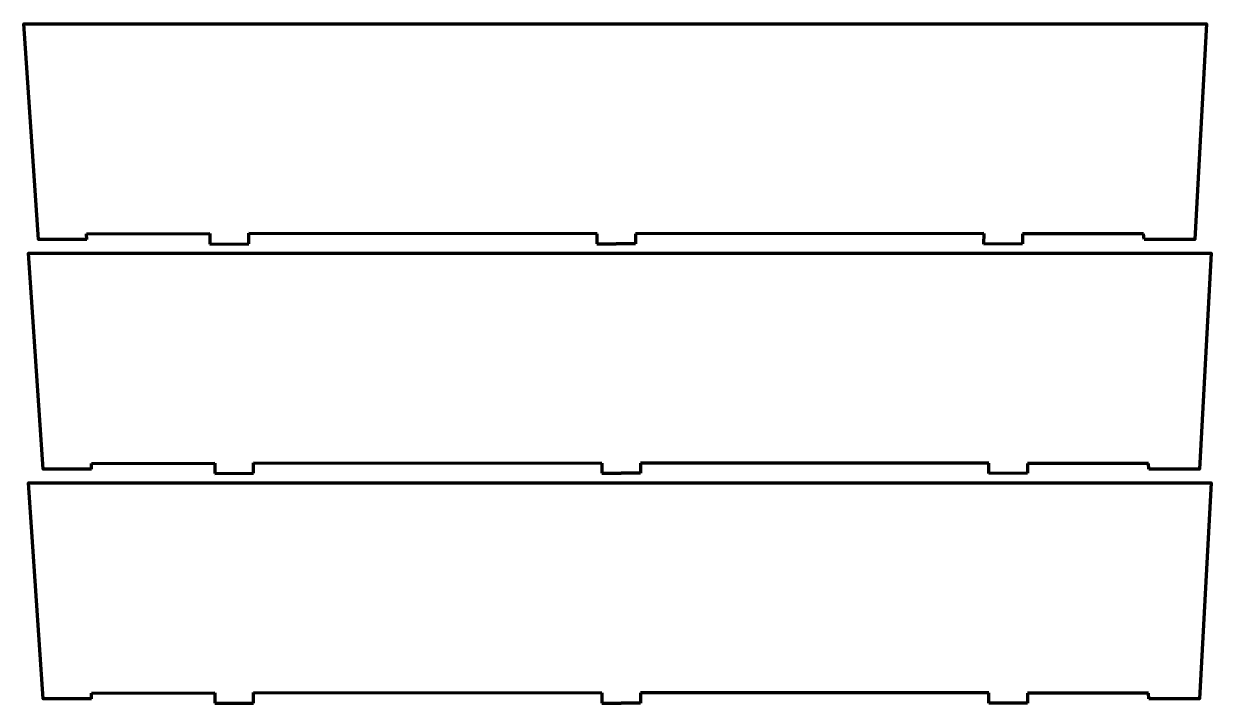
# Model space of a CAD drawing. Header units: millimetres. Extents: x 6 to 497, y -287 to -6.
import ezdxf

# ---------------------------------------------------------------- set-up
doc = ezdxf.new("R2010")
doc.units = ezdxf.units.MM
doc.header["$MEASUREMENT"] = 0
doc.layers.add('Layer 1', color=7, linetype='Continuous', lineweight=0)

# ---------------------------------------------------------------- blocks, each defined once
blk = doc.blocks.new('Block_0')
at = {"layer": 'Layer 1', "color": 1, "lineweight": 70, "true_color": 0xff0000}
for p, q in [((32, -92.91), (83, -92.74)), ((32.06, -95.26), (32, -92.91)), ((83, -92.74), (83, -97.09)), ((99, -97), (99, -92.65)), ((99, -92.65), (243.09, -92.74)), ((243, -92.83), (243, -97)), ((403, -92.74), (259, -92.83)), ((259, -92.83), (259, -97)), ((403, -97.09), (403.1, -92.75)), ((469, -92.91), (419, -92.91)), ((419, -92.91), (419, -97)), ((469.21, -95.26), (469, -92.91)), ((83, -97.09), (99, -97)), ((243, -97), (251, -97)), ((259, -97), (251, -97)), ((419, -97), (403, -97.09))]:
    blk.add_line(p, q, dxfattribs=at)
blk.add_lwpolyline([(32.06, -95.26), (12.06, -95.26), (6, -6), (495, -6), (490.21, -95.26), (469.21, -95.26)], dxfattribs=at)
blk = doc.blocks.new('Block_1')
at = {"layer": 'Layer 1', "color": 1, "lineweight": 70, "true_color": 0xff0000}
for p, q in [((34, -187.83), (85, -187.65)), ((34.06, -190.17), (34, -187.83)), ((85, -187.65), (85, -192)), ((101, -191.91), (101, -187.57)), ((101, -187.57), (245.09, -187.65)), ((245, -187.74), (245, -191.91)), ((405, -187.65), (261, -187.74)), ((261, -187.74), (261, -191.91)), ((405, -192), (405.1, -187.67)), ((471, -187.83), (421, -187.83)), ((421, -187.83), (421, -191.91)), ((471.21, -190.17), (471, -187.83)), ((85, -192), (101, -191.91)), ((245, -191.91), (253, -191.91)), ((261, -191.91), (253, -191.91)), ((421, -191.91), (405, -192))]:
    blk.add_line(p, q, dxfattribs=at)
blk.add_lwpolyline([(34.06, -190.17), (14.06, -190.17), (8, -100.91), (497, -100.91), (492.21, -190.17), (471.21, -190.17)], dxfattribs=at)
blk = doc.blocks.new('Block_2')
at = {"layer": 'Layer 1', "color": 1, "lineweight": 70, "true_color": 0xff0000}
for p, q in [((34, -282.83), (85, -282.65)), ((34.06, -285.17), (34, -282.83)), ((85, -282.65), (85, -287)), ((101, -286.91), (101, -282.57)), ((101, -282.57), (245.09, -282.65)), ((245, -282.74), (245, -286.91)), ((405, -282.65), (261, -282.74)), ((261, -282.74), (261, -286.91)), ((405, -287), (405.1, -282.67)), ((471, -282.83), (421, -282.83)), ((421, -282.83), (421, -286.91)), ((471.21, -285.17), (471, -282.83)), ((85, -287), (101, -286.91)), ((245, -286.91), (253, -286.91)), ((261, -286.91), (253, -286.91)), ((421, -286.91), (405, -287))]:
    blk.add_line(p, q, dxfattribs=at)
blk.add_lwpolyline([(34.06, -285.17), (14.06, -285.17), (8, -195.91), (497, -195.91), (492.21, -285.17), (471.21, -285.17)], dxfattribs=at)

msp = doc.modelspace()

# ---------------------------------------------------------------- block references
at = {"layer": 'Layer 1'}
for name in ['Block_0', 'Block_1', 'Block_2']:
    msp.add_blockref(name, (0, 0), dxfattribs=at)

doc.saveas('drawing.dxf')
